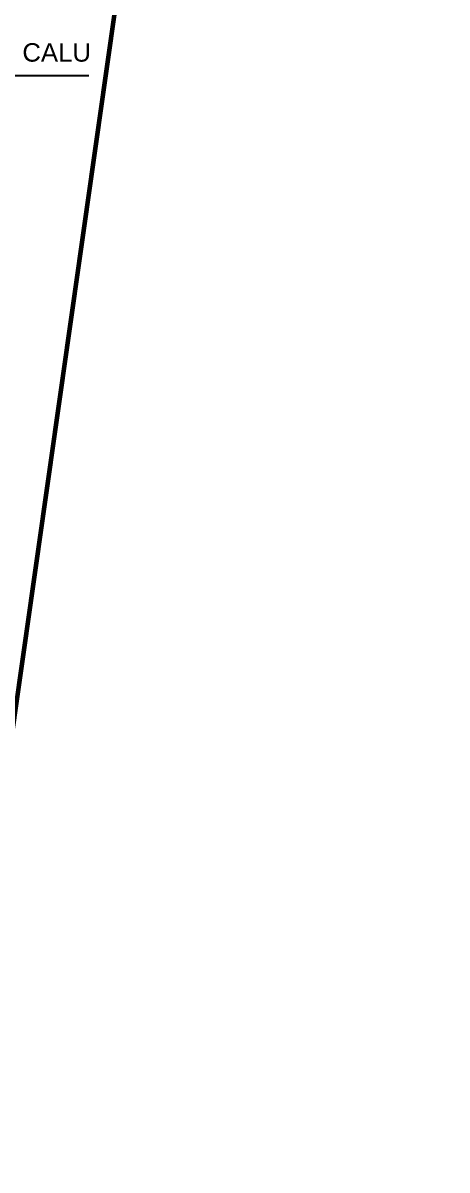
# Model space of a CAD drawing. Extents: x -14.2 to 52.3, y 2.5 to 90.9.
# Drawn here: x 47.72 to 52.33, y 14.18 to 26.63 of the extents above; entities that cross this region are included whole.
import ezdxf
from ezdxf.enums import TextEntityAlignment as Align

# ---------------------------------------------------------------- set-up
doc = ezdxf.new("R2010")
doc.units = 0
doc.linetypes.add('limpo_PINI-PSG-PE-0102-LAZ-R00$0$DASHDOT', pattern=[1, 0.5, -0.25, 0, -0.25])
for name, color, linetype in [('LEGENDA', 2, 'Continuous'), ('limpo_PINI-PSG-PE-0102-LAZ-R00$0$PA_LIMI_TER', 32, 'limpo_PINI-PSG-PE-0102-LAZ-R00$0$DASHDOT'), ('XR_ARQT', 7, 'Continuous')]:
    doc.layers.add(name, color=color, linetype=linetype)
doc.styles.add('R80', font='arial.ttf', dxfattribs={"height": 0.2})

# ---------------------------------------------------------------- blocks, each defined once
blk = doc.blocks.new('limpo_PINI-PSG-PE-0102-LAZ-R00')
at = {"layer": 'limpo_PINI-PSG-PE-0102-LAZ-R00$0$PA_LIMI_TER', "const_width": 0.05, "flags": 128}
blk.add_lwpolyline([(0.497, 4.366), (45.476, 3.67), (49.077, 28.957), (49.729, 28.889), (52.343, 53.357), (-10.257, 53.134), (-13.381, 28.511), (2.923, 25.662)], close=True, dxfattribs=at)

msp = doc.modelspace()

# ---------------------------------------------------------------- linework, layer by layer
at = {"layer": 'LEGENDA'}
msp.add_line((46.946, 26.064), (48.438, 26.064), dxfattribs=at)

# ---------------------------------------------------------------- texts
at = {"layer": 'LEGENDA', "style": 'R80'}
msp.add_text('CALU', height=0.2, dxfattribs=at).set_placement((47.715, 26.154), align=Align.BOTTOM_LEFT)

# ---------------------------------------------------------------- next in the draw order: block references
at = {"layer": 'XR_ARQT'}
msp.add_blockref('limpo_PINI-PSG-PE-0102-LAZ-R00', (-0.042, 0.017), dxfattribs=at)

doc.saveas('drawing.dxf')
